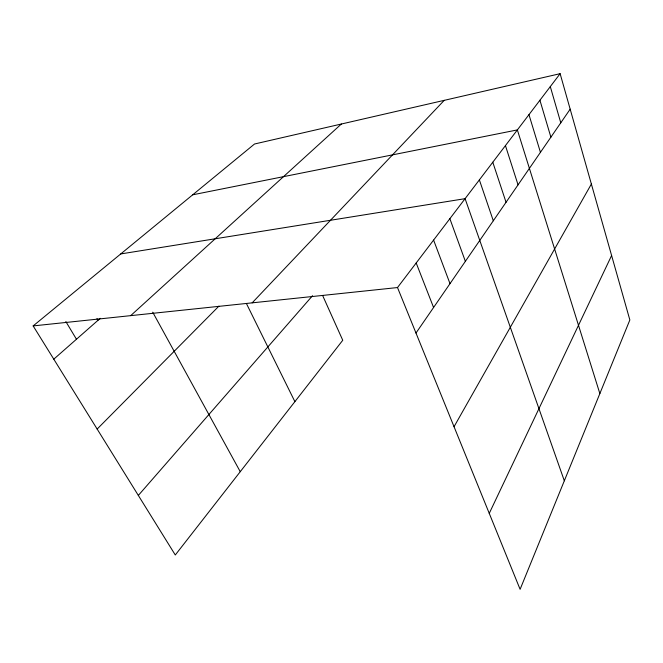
<?xml version="1.0" encoding="UTF-8"?>
<svg xmlns="http://www.w3.org/2000/svg" width="663" height="663" viewBox="0 0 663 663"><rect width="100%" height="100%" fill="white"/><g stroke="black" fill="none" stroke-linecap="round" stroke-linejoin="round"><path stroke-width="0.99" d="M489.253 513.386L611.609 255.512M454.039 426.723L591.371 184.049M415.983 333.041L570.172 109.171M397.502 287.551L560.127 73.676L629.85 319.964L520.107 589.324L397.502 287.551L33.15 325.914L175.289 554.981L342.754 340.268L322.624 295.483M138.335 495.427L312.546 295.698M252.164 302.858L444.218 100.353M97.154 429.06L218.923 306.132M130.686 315.646L341.37 124.014M53.786 359.172L100.254 318.323M33.15 325.914L254.526 144.004L560.127 73.676M192.701 194.806L517.364 129.915L599.858 393.573M120.749 253.937L465.086 198.668L564.321 480.799M65.828 321.538L76.46 339.241M96.964 318.58L97.983 320.32M152.722 312.19L240.255 471.683M246.495 303.695L294.886 401.645M416.19 262.979L433.577 307.491M433.602 240.081L450.003 283.648M449.862 218.691L465.368 261.338M479.366 179.88L493.305 220.771M492.791 162.228L506.043 202.281M505.438 145.603L518.052 184.844M528.958 114.658L540.444 152.341M539.922 100.246L550.887 137.175M550.298 86.604L560.782 122.804"/></g></svg>
